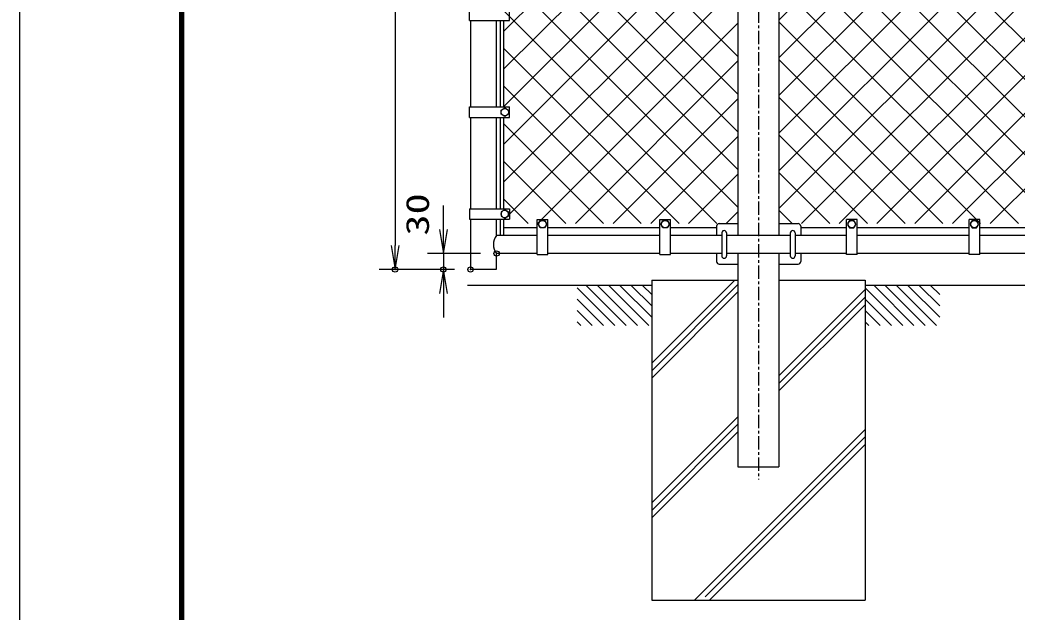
# Model space of a CAD drawing. Units: millimetres, scale not verified. Extents: x -4455 to 4455, y -3150 to 3150.
# Drawn here: x -4455 to -2585, y -125 to 985 of the extents above; entities that cross this region are included whole.
import ezdxf
from ezdxf.enums import TextEntityAlignment as Align

# ---------------------------------------------------------------- set-up
doc = ezdxf.new("R2010")
doc.units = ezdxf.units.MM
doc.header["$LTSCALE"] = 20
doc.header["$PDMODE"] = 32
doc.header["$PDSIZE"] = 10
doc.linetypes.add('USER1', pattern=[2, 1.25, -0.25, 0.25, -0.25])
for name, color, linetype, lineweight in [('0-1_1', 7, 'Continuous', 25), ('0-2_0', 7, 'Continuous', 25), ('0-3_2', 7, 'Continuous', 25), ('0-4_EXTCNT-L', 2, 'Continuous', 25), ('0-5_DEFPOINTS', 7, 'Continuous', 25), ('0-7_WAKU', 7, 'Continuous', 25)]:
    doc.layers.add(name, color=color, linetype=linetype, lineweight=lineweight)
doc.styles.add('ＭＳ ゴシック', font='')
doc.styles.get('ＭＳ ゴシック').set_extended_font_data('MS Gothic')

# ---------------------------------------------------------------- blocks, each defined once
blk = doc.blocks.new('C5')
at = {"layer": '0-1_1', "color": 4}
blk.add_line((81081.4, 57244.9), (81849.1, 56477.2), dxfattribs=at)
blk = doc.blocks.new('C0')
at = {"layer": '0-1_1', "color": 4}
blk.add_line((79049.1, 57155.9), (80460.1, 55744.9), dxfattribs=at)
blk = doc.blocks.new('C7')
at = {"layer": '0-1_1', "color": 4}
blk.add_line((79049.1, 56731.6), (80035.8, 55744.9), dxfattribs=at)
blk = doc.blocks.new('C2')
at = {"layer": '0-1_1', "color": 4}
blk.add_line((79808.6, 57244.9), (81308.6, 55744.9), dxfattribs=at)
blk = doc.blocks.new('C1')
at = {"layer": '0-1_1', "color": 4}
blk.add_line((79384.3, 57244.9), (80884.3, 55744.9), dxfattribs=at)
blk = doc.blocks.new('C4')
at = {"layer": '0-1_1', "color": 4}
blk.add_line((80657.1, 57244.9), (81849.1, 56052.9), dxfattribs=at)
blk = doc.blocks.new('C3')
at = {"layer": '0-1_1', "color": 4}
blk.add_line((80232.9, 57244.9), (81732.9, 55744.9), dxfattribs=at)
blk = doc.blocks.new('C8')
at = {"layer": '0-1_1', "color": 4}
blk.add_line((79049.1, 56307.3), (79611.6, 55744.9), dxfattribs=at)
blk = doc.blocks.new('C9')
at = {"layer": '0-1_1', "color": 4}
blk.add_line((79049.1, 55883.1), (79187.3, 55744.9), dxfattribs=at)
blk = doc.blocks.new('C6')
at = {"layer": '0-1_1', "color": 4}
blk.add_line((81505.7, 57244.9), (81849.1, 56901.4), dxfattribs=at)
blk = doc.blocks.new('C14')
at = {"layer": '0-1_1', "color": 4}
blk.add_line((87057.1, 57244.9), (88249.1, 56052.9), dxfattribs=at)
blk = doc.blocks.new('C13')
at = {"layer": '0-1_1', "color": 4}
blk.add_line((86632.9, 57244.9), (88132.9, 55744.9), dxfattribs=at)
blk = doc.blocks.new('C12')
at = {"layer": '0-1_1', "color": 4}
blk.add_line((86208.6, 57244.9), (87708.6, 55744.9), dxfattribs=at)
blk = doc.blocks.new('C11')
at = {"layer": '0-1_1', "color": 4}
blk.add_line((85784.3, 57244.9), (87284.3, 55744.9), dxfattribs=at)
blk = doc.blocks.new('C17')
at = {"layer": '0-1_1', "color": 4}
blk.add_line((85449.1, 56731.6), (86435.8, 55744.9), dxfattribs=at)
blk = doc.blocks.new('C10')
at = {"layer": '0-1_1', "color": 4}
blk.add_line((85449.1, 57155.9), (86860.1, 55744.9), dxfattribs=at)
blk = doc.blocks.new('C19')
at = {"layer": '0-1_1', "color": 4}
blk.add_line((85449.1, 55883.1), (85587.3, 55744.9), dxfattribs=at)
blk = doc.blocks.new('C18')
at = {"layer": '0-1_1', "color": 4}
blk.add_line((85449.1, 56307.3), (86011.6, 55744.9), dxfattribs=at)
blk = doc.blocks.new('C15')
at = {"layer": '0-1_1', "color": 4}
blk.add_line((87481.4, 57244.9), (88249.1, 56477.2), dxfattribs=at)
blk = doc.blocks.new('C16')
at = {"layer": '0-1_1', "color": 4}
blk.add_line((87905.7, 57244.9), (88249.1, 56901.4), dxfattribs=at)
blk = doc.blocks.new('DARROWS')
at = {"layer": '0-2_0', "color": 2}
blk.add_line((0, 0), (-19.982, 0), dxfattribs=at)
blk.add_lwpolyline([(-20, -3.333), (0, 0), (-20, 3.333)], dxfattribs=at)
blk = doc.blocks.new('X48')
at = {"layer": '0-2_0', "color": 4}
for p, q in [((33265.5, 71449.3), (59604.4, 97788.2)), ((33265.5, 72863.5), (58190.2, 97788.2)), ((33265.5, 74277.7), (56776, 97788.2)), ((33265.5, 87005.6), (44048, 97788.2)), ((33265.5, 88419.8), (42633.8, 97788.2)), ((33265.5, 89834), (41219.6, 97788.2)), ((33265.5, 91248.3), (39805.4, 97788.2)), ((33265.5, 92662.5), (38391.2, 97788.2)), ((33265.5, 94076.7), (36977, 97788.2)), ((33265.5, 95490.9), (35562.8, 97788.2)), ((33265.5, 96905.1), (34148.5, 97788.2)), ((56601.2, 74920.7), (33733.7, 97788.2)), ((34118.6, 70888.2), (61018.6, 97788.2)), ((58015.4, 74920.7), (35147.9, 97788.2)), ((59429.6, 74920.7), (36562.1, 97788.2)), ((61733.5, 74031), (37976.3, 97788.2)), ((43387.1, 93791.7), (39390.6, 97788.2)), ((43387.1, 95205.9), (40804.8, 97788.2)), ((43503.1, 96504.1), (42219, 97788.2)), ((44917.3, 96504.1), (43633.2, 97788.2)), ((44178.2, 96504.1), (45462.3, 97788.2)), ((46331.5, 96504.1), (45047.4, 97788.2)), ((45592.4, 96504.1), (46876.5, 97788.2)), ((47745.7, 96504.1), (46461.6, 97788.2)), ((47006.6, 96504.1), (48290.7, 97788.2)), ((49159.9, 96504.1), (47875.8, 97788.2)), ((48420.8, 96504.1), (49704.9, 97788.2)), ((50574.1, 96504.1), (49290.1, 97788.2)), ((49835, 96504.1), (51119.1, 97788.2)), ((61733.5, 86758.9), (50704.3, 97788.2)), ((51249.3, 96504.1), (52533.3, 97788.2)), ((51349.8, 93776.2), (55361.7, 97788.2)), ((51349.8, 95190.4), (53947.5, 97788.2)), ((61733.5, 88173.1), (52118.5, 97788.2)), ((61733.5, 89587.3), (53532.7, 97788.2)), ((61733.5, 91001.6), (54946.9, 97788.2)), ((61733.5, 92415.8), (56361.1, 97788.2)), ((61733.5, 93830), (57775.3, 97788.2)), ((61733.5, 95244.2), (59189.6, 97788.2)), ((61733.5, 96658.4), (60603.8, 97788.2)), ((43749.4, 79104.7), (61733.5, 97088.8)), ((55186.9, 74920.7), (33265.5, 96842.1)), ((33265.5, 85591.4), (43387.1, 95713)), ((53772.7, 74920.7), (33265.5, 95427.9)), ((45163.6, 79104.7), (61733.5, 95674.6)), ((61733.5, 85344.7), (51349.8, 95728.4)), ((33265.5, 84177.2), (43387.1, 94298.7)), ((46577.8, 79104.7), (61733.5, 94260.4)), ((61733.5, 83930.5), (51349.8, 94314.2)), ((52358.5, 74920.7), (33265.5, 94013.7)), ((33265.5, 82763), (43387.1, 92884.5)), ((33265.5, 75691.9), (50352.9, 92779.3)), ((33265.5, 77106.1), (48938.7, 92779.3)), ((33265.5, 78520.3), (47524.5, 92779.3)), ((33265.5, 79934.5), (46110.2, 92779.3)), ((33265.5, 81348.8), (44696, 92779.3)), ((61733.5, 75445.2), (44399.4, 92779.3)), ((61733.5, 76859.4), (45813.6, 92779.3)), ((61733.5, 78273.6), (47227.8, 92779.3)), ((47334, 78446.7), (61733.5, 92846.2)), ((61733.5, 79687.9), (48642.1, 92779.3)), ((61733.5, 81102.1), (50056.3, 92779.3)), ((61733.5, 82516.3), (51349.8, 92900)), ((46760.3, 79104.7), (33265.5, 92599.5)), ((41189.7, 70888.2), (61733.5, 91432)), ((45346.1, 79104.7), (33265.5, 91185.3)), ((43931.9, 79104.7), (33265.5, 89771.1)), ((42603.9, 70888.2), (61733.5, 90017.8)), ((43182.9, 78439.5), (33265.5, 88356.9)), ((44018.1, 70888.2), (61733.5, 88603.6)), ((45432.3, 70888.2), (61733.5, 87189.3)), ((49320, 70888.2), (33265.5, 86942.7)), ((46846.5, 70888.2), (61733.5, 85775.1)), ((47905.8, 70888.2), (33265.5, 85528.4)), ((52293.3, 74920.7), (61733.5, 84360.9)), ((46491.6, 70888.2), (33265.5, 84114.2)), ((45077.4, 70888.2), (33265.5, 82700)), ((53707.5, 74920.7), (61733.5, 82946.7)), ((55121.7, 74920.7), (61733.5, 81532.5)), ((43663.1, 70888.2), (33265.5, 81285.8)), ((56535.9, 74920.7), (61733.5, 80118.3)), ((42248.9, 70888.2), (33265.5, 79871.6)), ((35532.8, 70888.2), (43182.9, 78538.2)), ((57950.1, 74920.7), (61733.5, 78704.1)), ((40834.7, 70888.2), (33265.5, 78457.4)), ((51043.6, 74821.4), (47334, 78531)), ((36947, 70888.2), (44027, 77968.2)), ((38361.2, 70888.2), (45441.2, 77968.2)), ((39775.5, 70888.2), (46855.5, 77968.2)), ((50734.2, 70888.2), (43654.2, 77968.2)), ((52148.4, 70888.2), (45068.4, 77968.2)), ((51043.6, 73407.2), (46482.6, 77968.2)), ((39420.5, 70888.2), (33265.5, 77043.2)), ((59364.4, 74920.7), (61733.5, 77289.9)), ((38006.3, 70888.2), (33265.5, 75628.9)), ((60282.4, 74424.6), (61733.5, 75875.6)), ((58160.2, 70888.2), (61733.5, 74461.4)), ((36592.1, 70888.2), (33265.5, 74214.7)), ((61733.5, 72616.8), (60282.4, 74067.9)), ((48260.7, 70888.2), (51043.6, 73671)), ((49675, 70888.2), (51972.7, 73185.9)), ((51089.2, 70888.2), (53386.9, 73185.9)), ((53562.6, 70888.2), (51264.9, 73185.9)), ((52503.4, 70888.2), (54801.1, 73185.9)), ((54976.9, 70888.2), (52679.1, 73185.9)), ((53917.6, 70888.2), (56215.3, 73185.9)), ((56391.1, 70888.2), (54093.3, 73185.9)), ((55331.8, 70888.2), (57629.5, 73185.9)), ((57805.3, 70888.2), (55507.6, 73185.9)), ((56746, 70888.2), (59043.7, 73185.9)), ((59219.5, 70888.2), (56921.8, 73185.9)), ((60633.7, 70888.2), (58336, 73185.9)), ((59574.4, 70888.2), (61733.5, 73047.2)), ((61733.5, 71202.6), (59750.2, 73185.9)), ((35177.9, 70888.2), (33265.5, 72800.5)), ((60988.7, 70888.2), (61733.5, 71633)), ((33763.6, 70888.2), (33265.5, 71386.3))]:
    blk.add_line(p, q, dxfattribs=at)

msp = doc.modelspace()

# ---------------------------------------------------------------- linework, layer by layer
at = {"layer": '0-1_1', "color": 4, "linetype": 'USER1'}
msp.add_line((-3070.1, 2044.6), (-3070.1, 123.25), dxfattribs=at)
at = {"layer": '0-1_1'}
for p, q in [((-3108.4, 1948.09), (-3108.4, 581.09)), ((-3031.8, 1948.09), (-3031.8, 581.09)), ((-3611.79, 984.06), (-3611.79, 1004.06)), ((-3536.79, 984.06), (-3536.79, 1004.06)), ((-3611.79, 984.06), (-3536.79, 984.06)), ((-3610.1, 984.06), (-3610.1, 822.06)), ((-3562.1, 984.06), (-3562.1, 822.06)), ((-3554.1, 984.06), (-3554.1, 822.06)), ((-3548.1, 984.06), (-3548.1, 822.06)), ((-3611.79, 822.06), (-3536.79, 822.06)), ((-3611.79, 802.06), (-3611.79, 822.06)), ((-3536.79, 802.06), (-3536.79, 822.06)), ((-3611.79, 802.06), (-3536.79, 802.06)), ((-3610.1, 802.06), (-3610.1, 631.12)), ((-3562.1, 802.06), (-3562.1, 631.12)), ((-3554.1, 802.06), (-3554.1, 631.12)), ((-3548.1, 802.06), (-3548.1, 631.12)), ((-3611.79, 631.12), (-3536.79, 631.12)), ((-3611.79, 631.12), (-3611.79, 611.12)), ((-3536.79, 631.12), (-3536.79, 611.12)), ((-3611.79, 611.12), (-3536.79, 611.12)), ((-3610.1, 611.12), (-3610.1, 517.09)), ((-3562.1, 611.12), (-3562.1, 579.74)), ((-3554.1, 611.12), (-3554.1, 581.09)), ((-3548.1, 611.12), (-3548.1, 581.09)), ((-3485.1, 545.09), (-3485.1, 611.09)), ((-3485.1, 611.09), (-3465.1, 611.09)), ((-3465.1, 545.09), (-3465.1, 611.09)), ((-3255.1, 545.09), (-3255.1, 611.09)), ((-3255.1, 611.09), (-3235.1, 611.09)), ((-3235.1, 545.09), (-3235.1, 611.09)), ((-2905.1, 545.09), (-2905.1, 611.09)), ((-2885.1, 611.09), (-2905.1, 611.09)), ((-2885.1, 545.09), (-2885.1, 611.09)), ((-2675.1, 545.09), (-2675.1, 611.09)), ((-2655.1, 611.09), (-2675.1, 611.09)), ((-2655.1, 545.09), (-2655.1, 611.09)), ((-3485.1, 581.09), (-3561.1, 581.09)), ((-3485.1, 595.09), (-3548.1, 595.09)), ((-3255.1, 595.09), (-3465.1, 595.09)), ((-3255.1, 581.09), (-3465.1, 581.09)), ((-3150.1, 595.09), (-3235.1, 595.09)), ((-3138.9, 581.09), (-3235.1, 581.09)), ((-3010.3, 581.09), (-3129.9, 581.09)), ((-2905.1, 581.09), (-3001.3, 581.09)), ((-2990.8, 598.09), (-2990.8, 581.09)), ((-2905.1, 595.09), (-2990.8, 595.09)), ((-2675.1, 595.09), (-2885.1, 595.09)), ((-2675.1, 581.09), (-2885.1, 581.09)), ((-2445.1, 595.09), (-2655.1, 595.09)), ((-2445.1, 581.09), (-2655.1, 581.09)), ((-3562.1, 548.44), (-3562.1, 517.09)), ((-3485.1, 547.09), (-3561.1, 547.09)), ((-3485.1, 545.09), (-3465.1, 545.09)), ((-3255.1, 547.09), (-3465.1, 547.09)), ((-3255.1, 545.09), (-3235.1, 545.09)), ((-3138.9, 547.09), (-3235.1, 547.09)), ((-3010.3, 547.09), (-3129.9, 547.09)), ((-3108.4, 547.09), (-3108.4, 147.09)), ((-3031.8, 547.09), (-3031.8, 147.09)), ((-2905.1, 547.09), (-3001.3, 547.09)), ((-2990.8, 547.09), (-2990.8, 532.09)), ((-2885.1, 545.09), (-2905.1, 545.09)), ((-2675.1, 547.09), (-2885.1, 547.09)), ((-2655.1, 545.09), (-2675.1, 545.09)), ((-2445.1, 547.09), (-2655.1, 547.09)), ((-3562.1, 517.09), (-3610.1, 517.09)), ((-3270.1, 487.09), (-3615.46, 487.09)), ((-3270.1, 497.09), (-3270.1, -102.91)), ((-3270.1, 497.09), (-3108.4, 497.09)), ((-3031.8, 497.09), (-2870.1, 497.09)), ((-2870.1, 497.09), (-2870.1, -102.91)), ((-1770.1, 487.09), (-2870.1, 487.09)), ((-3108.4, 147.09), (-3031.8, 147.09)), ((-3108.4, 147.09), (-3031.8, 147.09)), ((-3270.1, -102.91), (-2870.1, -102.91))]:
    msp.add_line(p, q, dxfattribs=at)
at = {"layer": '0-1_1', "color": 4}
for p, q in [((-3270.1, 341.44), (-3114.45, 497.09)), ((-3270.1, 327.3), (-3108.4, 489)), ((-3270.1, 313.16), (-3108.4, 474.86)), ((-3031.8, 317.61), (-2870.1, 479.31)), ((-3031.8, 303.47), (-2870.1, 465.17)), ((-3031.8, 289.32), (-2870.1, 451.03)), ((-3270.1, 79.31), (-3108.4, 241.01)), ((-3270.1, 65.17), (-3108.4, 226.87)), ((-3270.1, 51.02), (-3108.4, 212.72)), ((-3190.19, -102.91), (-2870.1, 217.18)), ((-3170.1, -96.97), (-2870.1, 203.03)), ((-3161.9, -102.91), (-2870.1, 188.89))]:
    msp.add_line(p, q, dxfattribs=at)
at = {"layer": '0-1_1'}
for centre, start, end in [((-3134.4, 585.59), 359.99995, 179.99995), ((-3005.8, 585.59), 0, 180), ((-3134.4, 542.59), 179.99995, 359.99995), ((-3005.8, 542.59), 180, 0)]:
    msp.add_arc(centre, 4.5, start, end, dxfattribs=at)
at = {"layer": '0-2_0', "color": 4}
for p, q in [((-3548.1, 963.37), (-3108.4, 1403.07)), ((-3108.4, 916.73), (-3548.1, 1356.43)), ((-3548.1, 892.66), (-3108.4, 1332.36)), ((-3108.4, 846.02), (-3548.1, 1285.72)), ((-3548.1, 821.95), (-3108.4, 1261.65)), ((-3108.4, 775.31), (-3548.1, 1215.01)), ((-3548.1, 751.24), (-3108.4, 1190.94)), ((-3108.4, 704.6), (-3548.1, 1144.3)), ((-3548.1, 680.53), (-3108.4, 1120.23)), ((-3108.4, 633.89), (-3548.1, 1073.59)), ((-3548.1, 609.82), (-3108.4, 1049.52)), ((-3148.31, 603.09), (-3548.1, 1002.88)), ((-3484.12, 603.09), (-3108.4, 978.81)), ((-3219.02, 603.09), (-3548.1, 932.16)), ((-3413.41, 603.09), (-3108.4, 908.1)), ((-3289.73, 603.09), (-3548.1, 861.45)), ((-3342.7, 603.09), (-3108.4, 837.39)), ((-3360.45, 603.09), (-3548.1, 790.74)), ((-3271.99, 603.09), (-3108.4, 766.68)), ((-3431.16, 603.09), (-3548.1, 720.03)), ((-3201.28, 603.09), (-3108.4, 695.97)), ((-3501.87, 603.09), (-3548.1, 649.32)), ((-3130.57, 603.09), (-3108.4, 625.26))]:
    msp.add_line(p, q, dxfattribs=at)
at = {"layer": '0-2_0'}
for p, q in [((-3143.4, 603.09), (-3108.4, 603.09)), ((-3031.8, 603.09), (-2995.8, 603.09)), ((-3148.4, 598.09), (-3148.4, 581.09)), ((-3138.9, 585.59), (-3138.9, 542.59)), ((-3129.9, 585.59), (-3129.9, 542.59)), ((-3010.3, 585.59), (-3010.3, 542.59)), ((-3001.3, 585.59), (-3001.3, 542.59)), ((-3148.4, 547.09), (-3148.4, 532.09)), ((-3143.4, 527.09), (-3108.4, 527.09)), ((-3031.8, 527.09), (-2995.8, 527.09))]:
    msp.add_line(p, q, dxfattribs=at)
for centre, start, end in [((-3143.4, 598.09), 89.99997, 179.99997), ((-2995.8, 598.09), 0, 89.99997), ((-3143.4, 532.09), 179.99997, 269.99997), ((-2995.8, 532.09), 269.99997, 0)]:
    msp.add_arc(centre, 5, start, end, dxfattribs=at)
at = {"layer": '0-3_2'}
for p, q in [((-3552.72, 816.06), (-3545.79, 820.06)), ((-3552.72, 808.06), (-3552.72, 816.06)), ((-3545.79, 804.06), (-3552.72, 808.06)), ((-3545.79, 820.06), (-3538.86, 816.06)), ((-3552.72, 617.12), (-3545.79, 613.12)), ((-3538.86, 625.12), (-3545.79, 629.12)), ((-3483.1, 602.09), (-3479.1, 609.02)), ((-3479.1, 595.16), (-3483.1, 602.09)), ((-3479.1, 609.02), (-3471.1, 609.02)), ((-3471.1, 609.02), (-3467.1, 602.09)), ((-3467.1, 602.09), (-3471.1, 595.16)), ((-3471.1, 595.16), (-3479.1, 595.16))]:
    msp.add_line(p, q, dxfattribs=at)
for points in [[(-3538.86, 816.06), (-3538.86, 808.06), (-3545.79, 804.06)], [(-3545.79, 629.12), (-3552.72, 625.12), (-3552.72, 617.12)], [(-3545.79, 613.12), (-3538.86, 617.12), (-3538.86, 625.12)]]:
    msp.add_lwpolyline(points, dxfattribs=at)
for points in [[(-3253.1, 602.09), (-3249.1, 609.02), (-3241.1, 609.02), (-3237.1, 602.09), (-3241.1, 595.16), (-3249.1, 595.16)], [(-2887.1, 602.09), (-2891.1, 609.02), (-2899.1, 609.02), (-2903.1, 602.09), (-2899.1, 595.16), (-2891.1, 595.16)], [(-2657.1, 602.09), (-2661.1, 609.02), (-2669.1, 609.02), (-2673.1, 602.09), (-2669.1, 595.16), (-2661.1, 595.16)]]:
    msp.add_lwpolyline(points, close=True, dxfattribs=at)
for centre in [(-3545.79, 812.06), (-3545.79, 621.12), (-3475.1, 602.09), (-3245.1, 602.09), (-2895.1, 602.09), (-2665.1, 602.09)]:
    msp.add_circle(centre, 6.93, dxfattribs=at)
at = {"layer": '0-4_EXTCNT-L'}
for p, q in [((-3751.48, 1952.09), (-3751.48, 562.09)), ((-3660.78, 592.09), (-3660.78, 637.09)), ((-3660.78, 547.09), (-3660.78, 517.09)), ((-3660.78, 472.09), (-3660.78, 427.09))]:
    msp.add_line(p, q, dxfattribs=at)
at = {"layer": '0-4_EXTCNT-L', "color": 1}
for p, q in [((-3591.1, 547.09), (-3690.78, 547.09)), ((-3640.1, 517.09), (-3781.48, 517.09)), ((-3640.1, 517.09), (-3690.78, 517.09))]:
    msp.add_line(p, q, dxfattribs=at)
at = {"layer": '0-4_EXTCNT-L', "color": 7}
msp.add_arc((-3539.57, 564.09), 27.43, 141.70772, 218.29201, dxfattribs=at)
at = {"layer": '0-5_DEFPOINTS'}
for p in [(-3561.1, 547.09), (-3751.48, 517.09), (-3660.78, 517.09), (-3610.1, 517.09)]:
    msp.add_point(p, dxfattribs=at)
at = {"layer": '0-7_WAKU', "color": 3}
msp.add_lwpolyline([(-4455, 3150), (4455, 3150), (4455, -3150), (-4455, -3150)], close=True, dxfattribs=at)
at = {"layer": '0-7_WAKU'}
for points in [[(-4155, 2962.5), (4155, 2962.5), (4155, -2962.5), (-4155, -2962.5)], [(-4153.13, 2960.62), (4153.12, 2960.62), (4153.12, -2960.63), (-4153.13, -2960.63)], [(-4151.25, 2958.75), (4151.25, 2958.75), (4151.25, -2958.75), (-4151.25, -2958.75)], [(-4149.38, 2956.87), (4149.37, 2956.87), (4149.37, -2956.88), (-4149.38, -2956.88)], [(-4147.5, 2955), (4147.5, 2955), (4147.5, -2955), (-4147.5, -2955)]]:
    msp.add_lwpolyline(points, close=True, dxfattribs=at)

# ---------------------------------------------------------------- block references
at = {"layer": '0-2_0', "xscale": 0.05, "yscale": 0.05}
for name, p in [('C1', (-7362.55, -2375.15)), ('C2', (-7362.55, -2375.15)), ('C3', (-7362.55, -2375.15)), ('C4', (-7362.55, -2375.15)), ('C5', (-7362.55, -2375.15)), ('C6', (-7362.55, -2375.15)), ('C11', (-7142.55, -2375.15)), ('C12', (-7142.55, -2375.15)), ('C13', (-7142.55, -2375.15)), ('C14', (-7142.55, -2375.15)), ('C15', (-7142.55, -2375.15)), ('C16', (-7142.55, -2375.15)), ('C0', (-7362.55, -2375.15)), ('C10', (-7142.55, -2375.15)), ('C7', (-7362.55, -2375.15)), ('C17', (-7142.55, -2375.15)), ('C8', (-7362.55, -2375.15)), ('C18', (-7142.55, -2375.15)), ('C9', (-7362.55, -2375.15)), ('C19', (-7142.55, -2375.15))]:
    msp.add_blockref(name, p, dxfattribs=at)
at = {"layer": '0-4_EXTCNT-L', "xscale": 0.05, "yscale": 0.05}
msp.add_blockref('X48', (-4695.07, -2941.32), dxfattribs=at)
at = {"layer": '0-4_EXTCNT-L', "xscale": 2.25, "yscale": 2.25}
for p, rotation in [((-3660.78, 547.09), 270), ((-3751.48, 517.09), 270), ((-3660.78, 517.09), 90)]:
    msp.add_blockref('DARROWS', p, dxfattribs=dict(at, rotation=rotation))

# ---------------------------------------------------------------- texts
at = {"layer": '0-4_EXTCNT-L', "color": 3, "style": 'ＭＳ ゴシック', "width": 1.35}
msp.add_text('30', height=43.26, rotation=90, dxfattribs=at).set_placement((-3674.95, 580.56), align=Align.BOTTOM_LEFT)

doc.saveas('drawing.dxf')
